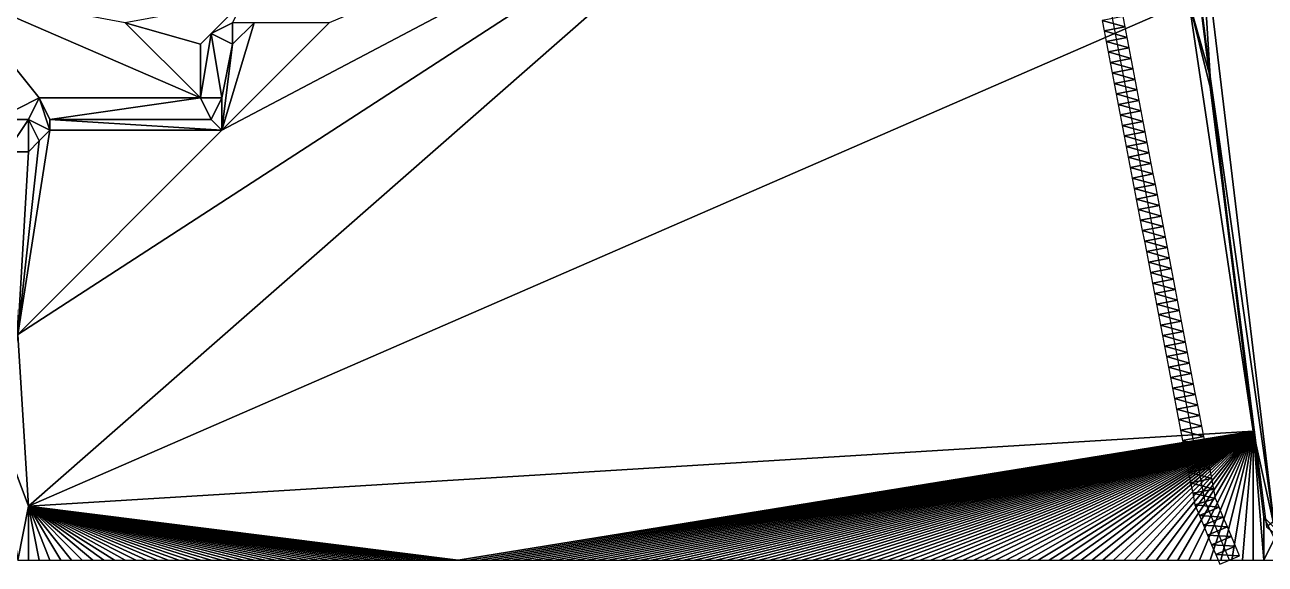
# Model space of a CAD drawing. Header units: metres. Extents: x -1103 to 901, y -902 to 905.
# Drawn here: x -812.7 to -581.8, y -900.8 to -800.4 of the extents above; entities that cross this region are included whole.
import ezdxf

# ---------------------------------------------------------------- set-up
doc = ezdxf.new("R2010")
doc.units = ezdxf.units.M
for name, color, linetype in [('OSM_ROAD_AXES', 2, 'CONTINUOUS'), ('OSM_ROAD_SURFACE', 9, 'CONTINUOUS'), ('OSM_TERRAIN', 3, 'CONTINUOUS'), ('OSM_WATER_OUTLINES', 4, 'CONTINUOUS'), ('OSM_WATER_SURFACE', 5, 'CONTINUOUS')]:
    doc.layers.add(name, color=color, linetype=linetype)

msp = doc.modelspace()

# ---------------------------------------------------------------- linework, layer by layer
at = {"layer": 'OSM_ROAD_AXES'}
msp.add_polyline3d([(-588.38, -900, 0.69), (-592.92, -889.13, 0.61), (-624.05, -726.86, 1.15), (-632.72, -637.47, 4.95)], dxfattribs=at)
at = {"layer": 'OSM_ROAD_SURFACE'}
for points in [[(-607.84, -800.78, 0.54), (-608.21, -798.82, 0.56), (-612.14, -799.57, 0.63)], [(-607.84, -800.78, 0.54), (-612.14, -799.57, 0.63), (-611.76, -801.53, 0.61)], [(-607.46, -802.73, 0.54), (-607.84, -800.78, 0.54), (-611.76, -801.53, 0.61)], [(-607.46, -802.73, 0.54), (-611.76, -801.53, 0.61), (-611.39, -803.49, 0.59)], [(-607.09, -804.69, 0.54), (-607.46, -802.73, 0.54), (-611.39, -803.49, 0.59)], [(-607.09, -804.69, 0.54), (-611.39, -803.49, 0.59), (-611.01, -805.44, 0.59)], [(-606.71, -806.64, 0.54), (-607.09, -804.69, 0.54), (-611.01, -805.44, 0.59)], [(-606.71, -806.64, 0.54), (-611.01, -805.44, 0.59), (-610.64, -807.39, 0.6)], [(-606.34, -808.6, 0.55), (-606.71, -806.64, 0.54), (-610.64, -807.39, 0.6)], [(-606.34, -808.6, 0.55), (-610.64, -807.39, 0.6), (-610.26, -809.35, 0.6)], [(-605.96, -810.55, 0.55), (-606.34, -808.6, 0.55), (-610.26, -809.35, 0.6)], [(-605.96, -810.55, 0.55), (-610.26, -809.35, 0.6), (-609.89, -811.3, 0.6)], [(-605.59, -812.51, 0.55), (-605.96, -810.55, 0.55), (-609.89, -811.3, 0.6)], [(-605.59, -812.51, 0.55), (-609.89, -811.3, 0.6), (-609.51, -813.26, 0.6)], [(-605.21, -814.46, 0.55), (-605.59, -812.51, 0.55), (-609.51, -813.26, 0.6)], [(-605.21, -814.46, 0.55), (-609.51, -813.26, 0.6), (-609.14, -815.22, 0.6)], [(-604.84, -816.42, 0.55), (-605.21, -814.46, 0.55), (-609.14, -815.22, 0.6)], [(-604.84, -816.42, 0.55), (-609.14, -815.22, 0.6), (-608.76, -817.17, 0.6)], [(-604.46, -818.37, 0.55), (-604.84, -816.42, 0.55), (-608.76, -817.17, 0.6)], [(-604.46, -818.37, 0.55), (-608.76, -817.17, 0.6), (-608.39, -819.13, 0.6)], [(-604.09, -820.33, 0.55), (-604.46, -818.37, 0.55), (-608.39, -819.13, 0.6)], [(-604.09, -820.33, 0.55), (-608.39, -819.13, 0.6), (-608.01, -821.08, 0.61)], [(-603.71, -822.28, 0.55), (-604.09, -820.33, 0.55), (-608.01, -821.08, 0.61)], [(-603.71, -822.28, 0.55), (-608.01, -821.08, 0.61), (-607.64, -823.04, 0.61)], [(-603.34, -824.24, 0.56), (-603.71, -822.28, 0.55), (-607.64, -823.04, 0.61)], [(-603.34, -824.24, 0.56), (-607.64, -823.04, 0.61), (-607.26, -824.99, 0.61)], [(-602.96, -826.19, 0.56), (-603.34, -824.24, 0.56), (-607.26, -824.99, 0.61)], [(-602.96, -826.19, 0.56), (-607.26, -824.99, 0.61), (-606.89, -826.95, 0.61)], [(-602.59, -828.15, 0.56), (-602.96, -826.19, 0.56), (-606.89, -826.95, 0.61)], [(-602.59, -828.15, 0.56), (-606.89, -826.95, 0.61), (-606.51, -828.9, 0.61)], [(-602.21, -830.1, 0.56), (-602.59, -828.15, 0.56), (-606.51, -828.9, 0.61)], [(-602.21, -830.1, 0.56), (-606.51, -828.9, 0.61), (-606.14, -830.86, 0.61)], [(-601.84, -832.06, 0.56), (-602.21, -830.1, 0.56), (-606.14, -830.86, 0.61)], [(-601.84, -832.06, 0.56), (-606.14, -830.86, 0.61), (-605.76, -832.81, 0.61)], [(-601.46, -834.01, 0.56), (-601.84, -832.06, 0.56), (-605.76, -832.81, 0.61)], [(-601.46, -834.01, 0.56), (-605.76, -832.81, 0.61), (-605.39, -834.77, 0.61)], [(-601.09, -835.97, 0.56), (-601.46, -834.01, 0.56), (-605.39, -834.77, 0.61)], [(-601.09, -835.97, 0.56), (-605.39, -834.77, 0.61), (-605.01, -836.72, 0.62)], [(-600.71, -837.92, 0.56), (-601.09, -835.97, 0.56), (-605.01, -836.72, 0.62)], [(-600.71, -837.92, 0.56), (-605.01, -836.72, 0.62), (-604.64, -838.68, 0.62)], [(-600.34, -839.88, 0.56), (-600.71, -837.92, 0.56), (-604.64, -838.68, 0.62)], [(-600.34, -839.88, 0.56), (-604.64, -838.68, 0.62), (-604.26, -840.63, 0.62)], [(-599.96, -841.84, 0.57), (-600.34, -839.88, 0.56), (-604.26, -840.63, 0.62)], [(-599.96, -841.84, 0.57), (-604.26, -840.63, 0.62), (-603.89, -842.59, 0.62)], [(-599.58, -843.79, 0.57), (-599.96, -841.84, 0.57), (-603.89, -842.59, 0.62)], [(-599.58, -843.79, 0.57), (-603.89, -842.59, 0.62), (-603.51, -844.54, 0.62)], [(-599.21, -845.75, 0.57), (-599.58, -843.79, 0.57), (-603.51, -844.54, 0.62)], [(-599.21, -845.75, 0.57), (-603.51, -844.54, 0.62), (-603.14, -846.5, 0.62)], [(-598.83, -847.7, 0.57), (-599.21, -845.75, 0.57), (-603.14, -846.5, 0.62)], [(-598.83, -847.7, 0.57), (-603.14, -846.5, 0.62), (-602.76, -848.45, 0.62)], [(-598.46, -849.65, 0.57), (-598.83, -847.7, 0.57), (-602.76, -848.45, 0.62)], [(-598.46, -849.65, 0.57), (-602.76, -848.45, 0.62), (-602.39, -850.41, 0.62)], [(-598.08, -851.61, 0.57), (-598.46, -849.65, 0.57), (-602.39, -850.41, 0.62)], [(-598.08, -851.61, 0.57), (-602.39, -850.41, 0.62), (-602.01, -852.36, 0.63)], [(-597.71, -853.57, 0.57), (-598.08, -851.61, 0.57), (-602.01, -852.36, 0.63)], [(-597.71, -853.57, 0.57), (-602.01, -852.36, 0.63), (-601.64, -854.32, 0.63)], [(-597.33, -855.52, 0.57), (-597.71, -853.57, 0.57), (-601.64, -854.32, 0.63)], [(-597.33, -855.52, 0.57), (-601.64, -854.32, 0.63), (-601.26, -856.27, 0.63)], [(-596.96, -857.48, 0.58), (-597.33, -855.52, 0.57), (-601.26, -856.27, 0.63)], [(-596.96, -857.48, 0.58), (-601.26, -856.27, 0.63), (-600.89, -858.23, 0.63)], [(-596.58, -859.43, 0.58), (-596.96, -857.48, 0.58), (-600.89, -858.23, 0.63)], [(-596.58, -859.43, 0.58), (-600.89, -858.23, 0.63), (-600.51, -860.18, 0.63)], [(-596.21, -861.39, 0.58), (-596.58, -859.43, 0.58), (-600.51, -860.18, 0.63)], [(-596.21, -861.39, 0.58), (-600.51, -860.18, 0.63), (-600.14, -862.14, 0.63)], [(-595.83, -863.34, 0.58), (-596.21, -861.39, 0.58), (-600.14, -862.14, 0.63)], [(-595.83, -863.34, 0.58), (-600.14, -862.14, 0.63), (-599.76, -864.1, 0.63)], [(-595.46, -865.3, 0.58), (-595.83, -863.34, 0.58), (-599.76, -864.1, 0.63)], [(-595.46, -865.3, 0.58), (-599.76, -864.1, 0.63), (-599.39, -866.05, 0.64)], [(-595.08, -867.25, 0.58), (-595.46, -865.3, 0.58), (-599.39, -866.05, 0.64)], [(-595.08, -867.25, 0.58), (-599.39, -866.05, 0.64), (-599.01, -868, 0.64)], [(-594.71, -869.21, 0.58), (-595.08, -867.25, 0.58), (-599.01, -868, 0.64)], [(-594.71, -869.21, 0.58), (-599.01, -868, 0.64), (-598.64, -869.96, 0.64)], [(-594.33, -871.16, 0.58), (-594.71, -869.21, 0.58), (-598.64, -869.96, 0.64)], [(-594.33, -871.16, 0.58), (-598.64, -869.96, 0.64), (-598.26, -871.92, 0.64)], [(-593.96, -873.12, 0.59), (-594.33, -871.16, 0.58), (-598.26, -871.92, 0.64)], [(-593.96, -873.12, 0.59), (-598.26, -871.92, 0.64), (-597.89, -873.87, 0.64)], [(-593.58, -875.07, 0.59), (-593.96, -873.12, 0.59), (-597.89, -873.87, 0.64)], [(-593.58, -875.07, 0.59), (-597.89, -873.87, 0.64), (-597.51, -875.83, 0.64)], [(-593.21, -877.03, 0.58), (-593.58, -875.07, 0.59), (-597.51, -875.83, 0.64)], [(-593.21, -877.03, 0.58), (-597.51, -875.83, 0.64), (-597.14, -877.78, 0.63)], [(-592.83, -878.98, 0.58), (-593.21, -877.03, 0.58), (-597.14, -877.78, 0.63)], [(-592.83, -878.98, 0.58), (-597.14, -877.78, 0.63), (-596.76, -879.74, 0.63)], [(-592.46, -880.94, 0.59), (-592.83, -878.98, 0.58), (-596.76, -879.74, 0.63)], [(-592.46, -880.94, 0.59), (-596.76, -879.74, 0.63), (-596.39, -881.69, 0.64)], [(-592.08, -882.89, 0.59), (-592.46, -880.94, 0.59), (-596.39, -881.69, 0.64)], [(-592.08, -882.89, 0.59), (-596.39, -881.69, 0.64), (-596.01, -883.65, 0.65)], [(-591.71, -884.85, 0.61), (-592.08, -882.89, 0.59), (-596.01, -883.65, 0.65)], [(-591.71, -884.85, 0.61), (-596.01, -883.65, 0.65), (-595.64, -885.6, 0.65)], [(-591.33, -886.8, 0.63), (-591.71, -884.85, 0.61), (-595.64, -885.6, 0.65)], [(-591.33, -886.8, 0.63), (-595.64, -885.6, 0.65), (-595.26, -887.56, 0.66)], [(-591.01, -888.56, 0.65), (-591.33, -886.8, 0.63), (-595.26, -887.56, 0.66)], [(-591.01, -888.56, 0.65), (-595.26, -887.56, 0.66), (-594.84, -889.71, 0.68)], [(-590.32, -890.17, 0.66), (-591.01, -888.56, 0.65), (-594.84, -889.71, 0.68)], [(-590.32, -890.17, 0.66), (-594.84, -889.71, 0.68), (-594.01, -891.72, 0.7)], [(-589.56, -891.99, 0.66), (-590.32, -890.17, 0.66), (-594.01, -891.72, 0.7)], [(-589.56, -891.99, 0.66), (-594.01, -891.72, 0.7), (-593.25, -893.53, 0.71)], [(-588.81, -893.8, 0.67), (-589.56, -891.99, 0.66), (-593.25, -893.53, 0.71)], [(-588.81, -893.8, 0.67), (-593.25, -893.53, 0.71), (-592.5, -895.34, 0.73)], [(-588.05, -895.61, 0.69), (-588.81, -893.8, 0.67), (-592.5, -895.34, 0.73)], [(-588.05, -895.61, 0.69), (-592.5, -895.34, 0.73), (-591.74, -897.15, 0.73)], [(-587.29, -897.42, 0.71), (-588.05, -895.61, 0.69), (-591.74, -897.15, 0.73)], [(-587.29, -897.42, 0.71), (-591.74, -897.15, 0.73), (-590.98, -898.96, 0.73)], [(-586.53, -899.23, 0.73), (-587.29, -897.42, 0.71), (-590.98, -898.96, 0.73)], [(-586.53, -899.23, 0.73), (-590.98, -898.96, 0.73), (-590.23, -900.77, 0.73)]]:
    msp.add_3dface(points, dxfattribs=at)
at = {"layer": 'OSM_TERRAIN'}
for points in [[(-594, -778), (-580, -894), (284, -194)], [(-812, -890, 3.42), (-666, -762, 1.82), (-814, -858, 3.64)], [(-814, -858, 3.64), (-666, -762, 1.82), (-776, -820, 3.26)], [(-596, -796, 0.32), (-666, -762, 1.82), (-812, -890, 3.42)], [(-666, -762, 1.82), (-756, -800, 3.09), (-776, -820, 3.26)], [(-592, -810), (-580, -894), (-594, -778)], [(-592, -810), (-594, -778), (-594, -794)], [(-780, -814, 5.86), (-826, -794, 6.15), (-810, -814, 6)], [(-818, -818, 5.94), (-810, -814, 6), (-826, -794, 6.15)], [(-826, -794, 6.15), (-780, -814, 5.86), (-794, -800, 5.94)], [(-592, -810), (-594, -794), (-596, -796, 0.32)], [(-584, -876, 0.42), (-596, -796, 0.32), (-812, -890, 3.42)], [(-780, -804, 5.44), (-772, -796, 4.69), (-794, -800, 5.94)], [(-780, -804, 5.44), (-778, -802, 5), (-772, -796, 4.69)], [(-778, -802, 5), (-774, -800, 4.6), (-772, -796, 4.69)], [(-584, -876, 0.42), (-592, -812, 0.25), (-596, -796, 0.32)], [(-592, -812, 0.25), (-592, -810), (-596, -796, 0.32)], [(-780, -814, 5.86), (-780, -804, 5.44), (-794, -800, 5.94)], [(-778, -802, 5), (-774, -804, 3.59), (-774, -800, 4.6)], [(-774, -804, 3.59), (-776, -820, 3.26), (-770, -800, 3.44)], [(-776, -820, 3.26), (-756, -800, 3.09), (-770, -800, 3.44)], [(-774, -804, 3.59), (-770, -800, 3.44), (-774, -800, 4.6)], [(-776, -814, 4.03), (-778, -802, 5), (-780, -814, 5.86)], [(-780, -814, 5.86), (-778, -802, 5), (-780, -804, 5.44)], [(-776, -814, 4.03), (-774, -804, 3.59), (-778, -802, 5)], [(-776, -820, 3.26), (-774, -804, 3.59), (-776, -814, 4.03)], [(-584, -876, 0.42), (-580, -894), (-592, -810)], [(-584, -876, 0.42), (-592, -810), (-592, -812, 0.25)], [(-812, -818, 5.64), (-810, -814, 6), (-818, -818, 5.94)], [(-812, -818, 5.64), (-808, -820, 4.04), (-810, -814, 6)], [(-808, -820, 4.04), (-808, -818, 4.38), (-810, -814, 6)], [(-808, -818, 4.38), (-780, -814, 5.86), (-810, -814, 6)], [(-808, -818, 4.38), (-778, -818, 3.6), (-780, -814, 5.86)], [(-778, -818, 3.6), (-776, -814, 4.03), (-780, -814, 5.86)], [(-778, -818, 3.6), (-776, -820, 3.26), (-776, -814, 4.03)], [(-818, -818, 5.94), (-816, -824, 5.19), (-812, -818, 5.64)], [(-816, -824, 5.19), (-812, -824, 4.03), (-812, -818, 5.64)], [(-812, -824, 4.03), (-810, -822, 4.25), (-812, -818, 5.64)], [(-810, -822, 4.25), (-808, -820, 4.04), (-812, -818, 5.64)], [(-808, -820, 4.04), (-776, -820, 3.26), (-808, -818, 4.38)], [(-776, -820, 3.26), (-778, -818, 3.6), (-808, -818, 4.38)], [(-814, -858, 3.64), (-776, -820, 3.26), (-808, -820, 4.04)], [(-814, -858, 3.64), (-808, -820, 4.04), (-810, -822, 4.25)], [(-812, -824, 4.03), (-814, -858, 3.64), (-810, -822, 4.25)], [(-816, -824, 5.19), (-814, -858, 3.64), (-812, -824, 4.03)], [(-812, -890, 3.42), (-814, -858, 3.64), (-818, -874, 2.5)], [(-814, -900, 3.22), (-812, -890, 3.42), (-818, -874, 2.5)], [(-812, -890, 3.42), (-732, -900, 2.28), (-584, -876, 0.42)], [(-732, -900, 2.28), (-730, -900, 2.26), (-584, -876, 0.42)], [(-730, -900, 2.26), (-728, -900, 2.23), (-584, -876, 0.42)], [(-728, -900, 2.23), (-726, -900, 2.2), (-584, -876, 0.42)], [(-726, -900, 2.2), (-724, -900, 2.18), (-584, -876, 0.42)], [(-724, -900, 2.18), (-722, -900, 2.15), (-584, -876, 0.42)], [(-722, -900, 2.15), (-720, -900, 2.12), (-584, -876, 0.42)], [(-720, -900, 2.12), (-718, -900, 2.1), (-584, -876, 0.42)], [(-716, -900, 2.07), (-584, -876, 0.42), (-718, -900, 2.1)], [(-716, -900, 2.07), (-714, -900, 2.05), (-584, -876, 0.42)], [(-712, -900, 2.02), (-584, -876, 0.42), (-714, -900, 2.05)], [(-712, -900, 2.02), (-710, -900, 1.99), (-584, -876, 0.42)], [(-710, -900, 1.99), (-708, -900, 1.97), (-584, -876, 0.42)], [(-708, -900, 1.97), (-706, -900, 1.94), (-584, -876, 0.42)], [(-706, -900, 1.94), (-704, -900, 1.92), (-584, -876, 0.42)], [(-704, -900, 1.92), (-702, -900, 1.89), (-584, -876, 0.42)], [(-702, -900, 1.89), (-700, -900, 1.87), (-584, -876, 0.42)], [(-700, -900, 1.87), (-698, -900, 1.84), (-584, -876, 0.42)], [(-698, -900, 1.84), (-696, -900, 1.82), (-584, -876, 0.42)], [(-696, -900, 1.82), (-694, -900, 1.79), (-584, -876, 0.42)], [(-694, -900, 1.79), (-692, -900, 1.77), (-584, -876, 0.42)], [(-692, -900, 1.77), (-690, -900, 1.74), (-584, -876, 0.42)], [(-690, -900, 1.74), (-688, -900, 1.72), (-584, -876, 0.42)], [(-688, -900, 1.72), (-686, -900, 1.69), (-584, -876, 0.42)], [(-686, -900, 1.69), (-684, -900, 1.67), (-584, -876, 0.42)], [(-684, -900, 1.67), (-682, -900, 1.64), (-584, -876, 0.42)], [(-682, -900, 1.64), (-680, -900, 1.62), (-584, -876, 0.42)], [(-680, -900, 1.62), (-678, -900, 1.6), (-584, -876, 0.42)], [(-678, -900, 1.6), (-676, -900, 1.57), (-584, -876, 0.42)], [(-676, -900, 1.57), (-674, -900, 1.55), (-584, -876, 0.42)], [(-674, -900, 1.55), (-672, -900, 1.53), (-584, -876, 0.42)], [(-672, -900, 1.53), (-670, -900, 1.5), (-584, -876, 0.42)], [(-670, -900, 1.5), (-668, -900, 1.48), (-584, -876, 0.42)], [(-668, -900, 1.48), (-666, -900, 1.46), (-584, -876, 0.42)], [(-666, -900, 1.46), (-664, -900, 1.44), (-584, -876, 0.42)], [(-664, -900, 1.44), (-662, -900, 1.41), (-584, -876, 0.42)], [(-662, -900, 1.41), (-660, -900, 1.39), (-584, -876, 0.42)], [(-660, -900, 1.39), (-658, -900, 1.37), (-584, -876, 0.42)], [(-656, -900, 1.34), (-584, -876, 0.42), (-658, -900, 1.37)], [(-656, -900, 1.34), (-654, -900, 1.32), (-584, -876, 0.42)], [(-654, -900, 1.32), (-652, -900, 1.3), (-584, -876, 0.42)], [(-652, -900, 1.3), (-650, -900, 1.28), (-584, -876, 0.42)], [(-648, -900, 1.26), (-584, -876, 0.42), (-650, -900, 1.28)], [(-648, -900, 1.26), (-646, -900, 1.24), (-584, -876, 0.42)], [(-646, -900, 1.24), (-644, -900, 1.22), (-584, -876, 0.42)], [(-644, -900, 1.22), (-642, -900, 1.2), (-584, -876, 0.42)], [(-642, -900, 1.2), (-640, -900, 1.18), (-584, -876, 0.42)], [(-640, -900, 1.18), (-638, -900, 1.16), (-584, -876, 0.42)], [(-638, -900, 1.16), (-636, -900, 1.14), (-584, -876, 0.42)], [(-636, -900, 1.14), (-634, -900, 1.12), (-584, -876, 0.42)], [(-632, -900, 1.1), (-584, -876, 0.42), (-634, -900, 1.12)], [(-632, -900, 1.1), (-630, -900, 1.08), (-584, -876, 0.42)], [(-630, -900, 1.08), (-628, -900, 1.06), (-584, -876, 0.42)], [(-628, -900, 1.06), (-626, -900, 1.04), (-584, -876, 0.42)], [(-626, -900, 1.04), (-624, -900, 1.02), (-584, -876, 0.42)], [(-624, -900, 1.02), (-622, -900, 1.01), (-584, -876, 0.42)], [(-622, -900, 1.01), (-620, -900, 0.99), (-584, -876, 0.42)], [(-620, -900, 0.99), (-618, -900, 0.97), (-584, -876, 0.42)], [(-618, -900, 0.97), (-616, -900, 0.93), (-584, -876, 0.42)], [(-616, -900, 0.93), (-614, -900, 0.88), (-584, -876, 0.42)], [(-612, -900, 0.86), (-584, -876, 0.42), (-614, -900, 0.88)], [(-612, -900, 0.86), (-610, -900, 0.84), (-584, -876, 0.42)], [(-608, -900, 0.83), (-584, -876, 0.42), (-610, -900, 0.84)], [(-608, -900, 0.83), (-606, -900, 0.81), (-584, -876, 0.42)], [(-606, -900, 0.81), (-604, -900, 0.8), (-584, -876, 0.42)], [(-604, -900, 0.8), (-602, -900, 0.79), (-584, -876, 0.42)], [(-602, -900, 0.79), (-600, -900, 0.78), (-584, -876, 0.42)], [(-584, -876, 0.42), (-600, -900, 0.78), (-598, -900, 0.76)], [(-598, -900, 0.76), (-596, -900, 0.75), (-584, -876, 0.42)], [(-596, -900, 0.75), (-594, -900, 0.74), (-584, -876, 0.42)], [(-594, -900, 0.74), (-592, -900, 0.7), (-584, -876, 0.42)], [(-592, -900, 0.7), (-590, -900, 0.69), (-584, -876, 0.42)], [(-590, -900, 0.69), (-588, -900, 0.69), (-584, -876, 0.42)], [(-588, -900, 0.69), (-586, -900, 0.69), (-584, -876, 0.42)], [(-586, -900, 0.69), (-584, -900, 0.69), (-584, -876, 0.42)], [(-584, -900, 0.69), (-582, -900, 0.68), (-584, -876, 0.42)], [(-584, -876, 0.42), (-582, -900, 0.68), (-582, -892, 0.57)], [(-584, -876, 0.42), (-582, -892, 0.57), (-580, -894)], [(-812, -900, 3.44), (-812, -890, 3.42), (-814, -900, 3.22)], [(-812, -900, 3.44), (-810, -900, 3.41), (-812, -890, 3.42)], [(-810, -900, 3.41), (-808, -900, 3.38), (-812, -890, 3.42)], [(-804, -900, 3.32), (-802, -900, 3.29), (-812, -890, 3.42)], [(-802, -900, 3.29), (-800, -900, 3.26), (-812, -890, 3.42)], [(-796, -900, 3.2), (-812, -890, 3.42), (-798, -900, 3.23)], [(-796, -900, 3.2), (-794, -900, 3.17), (-812, -890, 3.42)], [(-794, -900, 3.17), (-792, -900, 3.14), (-812, -890, 3.42)], [(-792, -900, 3.14), (-790, -900, 3.11), (-812, -890, 3.42)], [(-790, -900, 3.11), (-788, -900, 3.08), (-812, -890, 3.42)], [(-788, -900, 3.08), (-786, -900, 3.05), (-812, -890, 3.42)], [(-786, -900, 3.05), (-784, -900, 3.02), (-812, -890, 3.42)], [(-784, -900, 3.02), (-782, -900, 2.99), (-812, -890, 3.42)], [(-782, -900, 2.99), (-780, -900, 2.96), (-812, -890, 3.42)], [(-780, -900, 2.96), (-778, -900, 2.93), (-812, -890, 3.42)], [(-778, -900, 2.93), (-776, -900, 2.9), (-812, -890, 3.42)], [(-776, -900, 2.9), (-774, -900, 2.87), (-812, -890, 3.42)], [(-774, -900, 2.87), (-772, -900, 2.85), (-812, -890, 3.42)], [(-772, -900, 2.85), (-770, -900, 2.82), (-812, -890, 3.42)], [(-770, -900, 2.82), (-768, -900, 2.79), (-812, -890, 3.42)], [(-768, -900, 2.79), (-766, -900, 2.76), (-812, -890, 3.42)], [(-764, -900, 2.73), (-812, -890, 3.42), (-766, -900, 2.76)], [(-764, -900, 2.73), (-762, -900, 2.7), (-812, -890, 3.42)], [(-762, -900, 2.7), (-760, -900, 2.67), (-812, -890, 3.42)], [(-756, -900, 2.62), (-754, -900, 2.59), (-812, -890, 3.42)], [(-754, -900, 2.59), (-752, -900, 2.56), (-812, -890, 3.42)], [(-752, -900, 2.56), (-750, -900, 2.53), (-812, -890, 3.42)], [(-750, -900, 2.53), (-748, -900, 2.5), (-812, -890, 3.42)], [(-748, -900, 2.5), (-746, -900, 2.48), (-812, -890, 3.42)], [(-744, -900, 2.45), (-812, -890, 3.42), (-746, -900, 2.48)], [(-744, -900, 2.45), (-742, -900, 2.42), (-812, -890, 3.42)], [(-742, -900, 2.42), (-740, -900, 2.4), (-812, -890, 3.42)], [(-740, -900, 2.4), (-738, -900, 2.37), (-812, -890, 3.42)], [(-738, -900, 2.37), (-736, -900, 2.34), (-812, -890, 3.42)], [(-736, -900, 2.34), (-734, -900, 2.31), (-812, -890, 3.42)], [(-734, -900, 2.31), (-732, -900, 2.28), (-812, -890, 3.42)], [(-808, -900, 3.38), (-806, -900, 3.35), (-812, -890, 3.42)], [(-806, -900, 3.35), (-804, -900, 3.32), (-812, -890, 3.42)], [(-800, -900, 3.26), (-798, -900, 3.23), (-812, -890, 3.42)], [(-760, -900, 2.67), (-758, -900, 2.65), (-812, -890, 3.42)], [(-758, -900, 2.65), (-756, -900, 2.62), (-812, -890, 3.42)], [(-582, -900, 0.68), (-580, -896, 0.61), (-582, -892, 0.57)], [(-580, -896, 0.61), (-580, -894), (-582, -892, 0.57)], [(-582, -900, 0.68), (-580, -900, 0.67), (-580, -896, 0.61)]]:
    msp.add_3dface(points, dxfattribs=at)
at = {"layer": 'OSM_WATER_OUTLINES'}
msp.add_polyline3d([(-541.97, -191.01, 1), (-595.5, -279.1, 1), (-600.1, -286.66, 1), (-645.41, -361.21, 1), (-630.03, -494.95, 1), (-626.57, -520.15, 1), (-605.85, -699.14, 1), (-601.5, -736.6, 1), (-581.53, -893.84, 1), (-573.74, -900, 1), (428.28, -900, 1)], dxfattribs=at)
at = {"layer": 'OSM_WATER_SURFACE'}
msp.add_3dface([(476.48, -23.24, 1), (-601.5, -736.6, 1), (-581.53, -893.84, 1)], dxfattribs=at)

doc.saveas('drawing.dxf')
